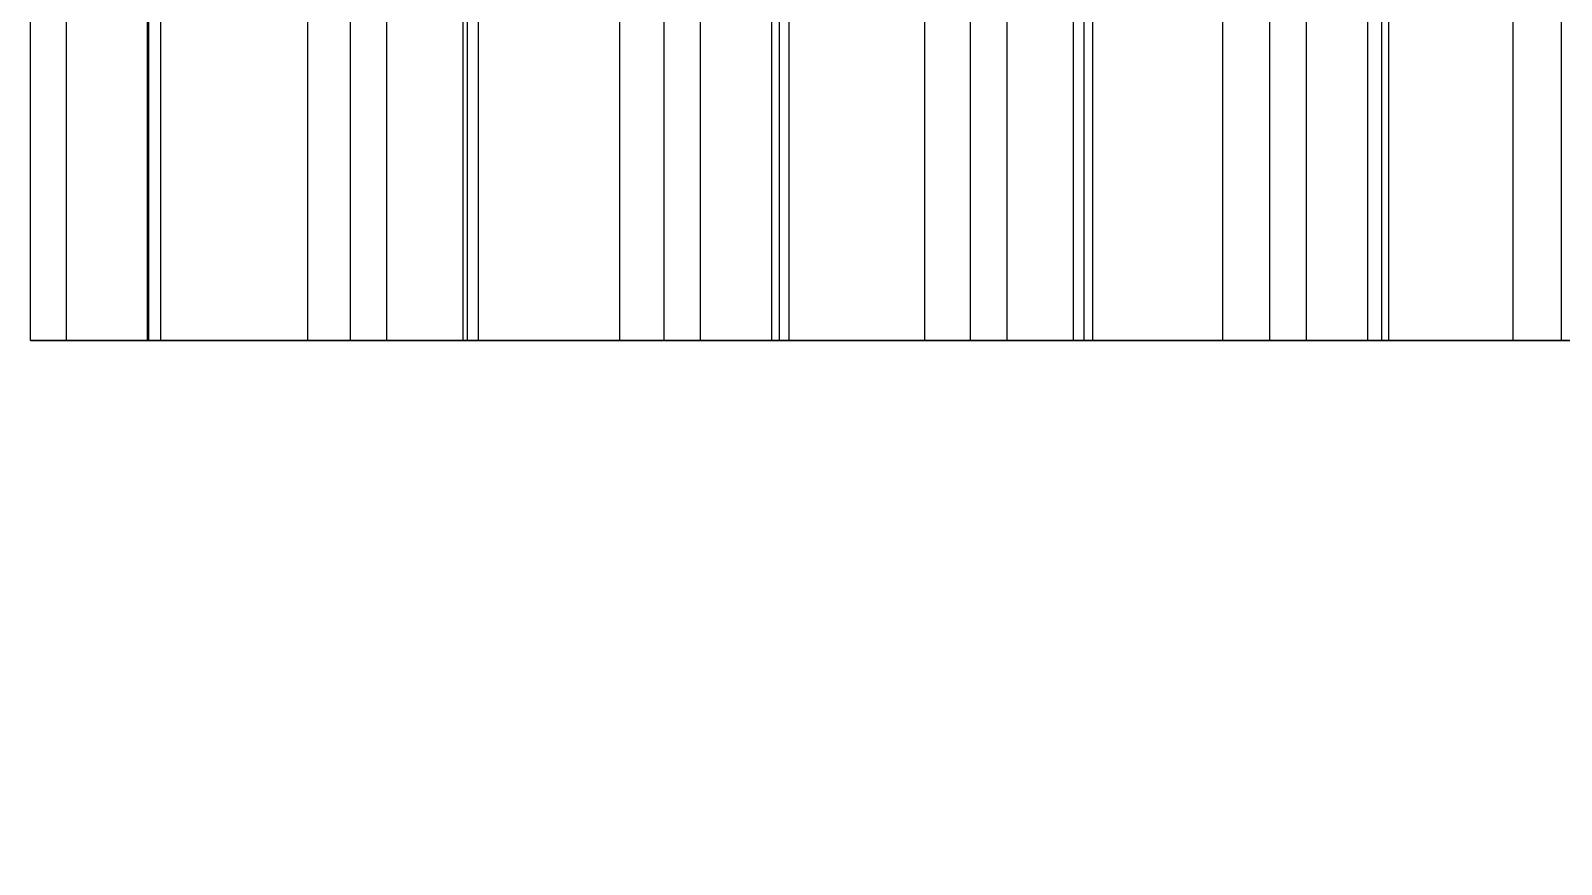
# Model space of a CAD drawing. Extents: x -60 to 60, y 140 to 264.
# Drawn here: x 27.24 to 35.5, y 191.67 to 196.17 of the extents above; entities that cross this region are included whole.
import ezdxf

# ---------------------------------------------------------------- set-up
doc = ezdxf.new("R2010")
doc.units = 0
doc.layers.add('Cut051011', color=7, linetype='CONTINUOUS')

msp = doc.modelspace()

# ---------------------------------------------------------------- linework, layer by layer
at = {"layer": 'Cut051011'}
for p, q in [((27.238, 194.5, 550.031), (27.238, 197.5, 550.031)), ((27.238, 194.5, 550.031), (27.238, 197.5, 550.031)), ((27.238, 194.5, 649.969), (27.238, 197.5, 649.969)), ((27.238, 194.5, 649.969), (27.238, 197.5, 649.969)), ((27.4319, 194.5, 549.987), (27.4319, 197.5, 549.987)), ((27.4319, 194.5, 549.987), (27.4319, 197.5, 549.987)), ((27.4319, 194.5, 650.013), (27.4319, 197.5, 650.013)), ((27.4319, 194.5, 650.013), (27.4319, 197.5, 650.013)), ((27.8697, 194.5, 550.73), (27.8697, 197.5, 550.73)), ((27.8697, 194.5, 550.73), (27.8697, 197.5, 550.73)), ((27.8697, 194.5, 649.27), (27.8697, 197.5, 649.27)), ((27.8697, 194.5, 649.27), (27.8697, 197.5, 649.27)), ((27.8763, 194.5, 550.234), (27.8763, 197.5, 550.234)), ((27.8763, 194.5, 550.234), (27.8763, 197.5, 550.234)), ((27.8763, 194.5, 649.766), (27.8763, 197.5, 649.766)), ((27.8763, 194.5, 649.766), (27.8763, 197.5, 649.766)), ((27.9418, 194.5, 550.422), (27.9418, 197.5, 550.422)), ((27.9418, 194.5, 550.422), (27.9418, 197.5, 550.422)), ((27.9418, 194.5, 649.578), (27.9418, 197.5, 649.578)), ((27.9418, 194.5, 649.578), (27.9418, 197.5, 649.578)), ((28.7338, 194.5, 551.229), (28.7338, 197.5, 551.229)), ((28.7338, 194.5, 551.229), (28.7338, 197.5, 551.229)), ((28.7338, 194.5, 648.771), (28.7338, 197.5, 648.771)), ((28.7338, 194.5, 648.771), (28.7338, 197.5, 648.771)), ((28.9653, 194.5, 551.012), (28.9653, 197.5, 551.012)), ((28.9653, 194.5, 551.012), (28.9653, 197.5, 551.012)), ((28.9653, 194.5, 648.988), (28.9653, 197.5, 648.988)), ((28.9653, 194.5, 648.988), (28.9653, 197.5, 648.988)), ((29.1606, 194.5, 550.975), (29.1606, 197.5, 550.975)), ((29.1606, 194.5, 550.975), (29.1606, 197.5, 550.975)), ((29.1606, 194.5, 649.025), (29.1606, 197.5, 649.025)), ((29.1606, 194.5, 649.025), (29.1606, 197.5, 649.025)), ((29.5723, 194.5, 551.733), (29.5723, 197.5, 551.733)), ((29.5723, 194.5, 551.733), (29.5723, 197.5, 551.733)), ((29.5723, 194.5, 648.267), (29.5723, 197.5, 648.267)), ((29.5723, 194.5, 648.267), (29.5723, 197.5, 648.267)), ((29.5962, 194.5, 551.237), (29.5962, 197.5, 551.237)), ((29.5962, 194.5, 551.237), (29.5962, 197.5, 551.237)), ((29.5962, 194.5, 648.763), (29.5962, 197.5, 648.763)), ((29.5962, 194.5, 648.763), (29.5962, 197.5, 648.763)), ((29.6551, 194.5, 551.427), (29.6551, 197.5, 551.427)), ((29.6551, 194.5, 551.427), (29.6551, 197.5, 551.427)), ((29.6551, 194.5, 648.573), (29.6551, 197.5, 648.573)), ((29.6551, 194.5, 648.573), (29.6551, 197.5, 648.573)), ((30.4184, 194.5, 552.262), (30.4184, 197.5, 552.262)), ((30.4184, 194.5, 552.262), (30.4184, 197.5, 552.262)), ((30.4184, 194.5, 647.738), (30.4184, 197.5, 647.738)), ((30.4184, 194.5, 647.738), (30.4184, 197.5, 647.738)), ((30.6573, 194.5, 552.053), (30.6573, 197.5, 552.053)), ((30.6573, 194.5, 552.053), (30.6573, 197.5, 552.053)), ((30.6573, 194.5, 647.947), (30.6573, 197.5, 647.947)), ((30.6573, 194.5, 647.947), (30.6573, 197.5, 647.947)), ((30.8538, 194.5, 552.023), (30.8538, 197.5, 552.023)), ((30.8538, 194.5, 552.023), (30.8538, 197.5, 552.023)), ((30.8538, 194.5, 647.977), (30.8538, 197.5, 647.977)), ((30.8538, 194.5, 647.977), (30.8538, 197.5, 647.977)), ((31.2387, 194.5, 552.795), (31.2387, 197.5, 552.795)), ((31.2387, 194.5, 552.795), (31.2387, 197.5, 552.795)), ((31.2387, 194.5, 647.205), (31.2387, 197.5, 647.205)), ((31.2387, 194.5, 647.205), (31.2387, 197.5, 647.205)), ((31.2799, 194.5, 552.3), (31.2799, 197.5, 552.3)), ((31.2799, 194.5, 552.3), (31.2799, 197.5, 552.3)), ((31.2799, 194.5, 647.7), (31.2799, 197.5, 647.7)), ((31.2799, 194.5, 647.7), (31.2799, 197.5, 647.7)), ((31.3322, 194.5, 552.491), (31.3322, 197.5, 552.491)), ((31.3322, 194.5, 552.491), (31.3322, 197.5, 552.491)), ((31.3322, 194.5, 647.509), (31.3322, 197.5, 647.509)), ((31.3322, 194.5, 647.509), (31.3322, 197.5, 647.509)), ((32.0659, 194.5, 553.352), (32.0659, 197.5, 553.352)), ((32.0659, 194.5, 553.352), (32.0659, 197.5, 553.352)), ((32.0659, 194.5, 646.648), (32.0659, 197.5, 646.648)), ((32.0659, 194.5, 646.648), (32.0659, 197.5, 646.648)), ((32.312, 194.5, 553.152), (32.312, 197.5, 553.152)), ((32.312, 194.5, 553.152), (32.312, 197.5, 553.152)), ((32.312, 194.5, 646.848), (32.312, 197.5, 646.848)), ((32.312, 194.5, 646.848), (32.312, 197.5, 646.848)), ((32.5094, 194.5, 553.129), (32.5094, 197.5, 553.129)), ((32.5094, 194.5, 553.129), (32.5094, 197.5, 553.129)), ((32.5094, 194.5, 646.871), (32.5094, 197.5, 646.871)), ((32.5094, 194.5, 646.871), (32.5094, 197.5, 646.871)), ((32.8671, 194.5, 553.914), (32.8671, 197.5, 553.914)), ((32.8671, 194.5, 553.914), (32.8671, 197.5, 553.914)), ((32.8671, 194.5, 646.086), (32.8671, 197.5, 646.086)), ((32.8671, 194.5, 646.086), (32.8671, 197.5, 646.086)), ((32.9256, 194.5, 553.42), (32.9256, 197.5, 553.42)), ((32.9256, 194.5, 553.42), (32.9256, 197.5, 553.42)), ((32.9256, 194.5, 646.58), (32.9256, 197.5, 646.58)), ((32.9256, 194.5, 646.58), (32.9256, 197.5, 646.58)), ((32.9711, 194.5, 553.614), (32.9711, 197.5, 553.614)), ((32.9711, 194.5, 553.614), (32.9711, 197.5, 553.614)), ((32.9711, 194.5, 646.386), (32.9711, 197.5, 646.386)), ((32.9711, 194.5, 646.386), (32.9711, 197.5, 646.386)), ((33.6743, 194.5, 554.5), (33.6743, 197.5, 554.5)), ((33.6743, 194.5, 554.5), (33.6743, 197.5, 554.5)), ((33.6743, 194.5, 645.5), (33.6743, 197.5, 645.5)), ((33.6743, 194.5, 645.5), (33.6743, 197.5, 645.5)), ((33.9272, 194.5, 554.308), (33.9272, 197.5, 554.308)), ((33.9272, 194.5, 554.308), (33.9272, 197.5, 554.308)), ((33.9272, 194.5, 645.692), (33.9272, 197.5, 645.692)), ((33.9272, 194.5, 645.692), (33.9272, 197.5, 645.692)), ((34.1254, 194.5, 554.292), (34.1254, 197.5, 554.292)), ((34.1254, 194.5, 554.292), (34.1254, 197.5, 554.292)), ((34.1254, 194.5, 645.708), (34.1254, 197.5, 645.708)), ((34.1254, 194.5, 645.708), (34.1254, 197.5, 645.708)), ((34.4555, 194.5, 555.089), (34.4555, 197.5, 555.089)), ((34.4555, 194.5, 555.089), (34.4555, 197.5, 555.089)), ((34.4555, 194.5, 644.911), (34.4555, 197.5, 644.911)), ((34.4555, 194.5, 644.911), (34.4555, 197.5, 644.911)), ((34.5312, 194.5, 554.598), (34.5312, 197.5, 554.598)), ((34.5312, 194.5, 554.598), (34.5312, 197.5, 554.598)), ((34.5312, 194.5, 645.402), (34.5312, 197.5, 645.402)), ((34.5312, 194.5, 645.402), (34.5312, 197.5, 645.402)), ((34.5699, 194.5, 554.793), (34.5699, 197.5, 554.793)), ((34.5699, 194.5, 554.793), (34.5699, 197.5, 554.793)), ((34.5699, 194.5, 645.207), (34.5699, 197.5, 645.207)), ((34.5699, 194.5, 645.207), (34.5699, 197.5, 645.207)), ((35.2418, 194.5, 555.703), (35.2418, 197.5, 555.703)), ((35.2418, 194.5, 555.703), (35.2418, 197.5, 555.703)), ((35.2418, 194.5, 644.297), (35.2418, 197.5, 644.297)), ((35.2418, 194.5, 644.297), (35.2418, 197.5, 644.297)), ((35.5012, 194.5, 555.52), (35.5012, 197.5, 555.52)), ((35.5012, 194.5, 555.52), (35.5012, 197.5, 555.52)), ((35.5012, 194.5, 644.48), (35.5012, 197.5, 644.48)), ((35.5012, 194.5, 644.48), (35.5012, 197.5, 644.48))]:
    msp.add_line(p, q, dxfattribs=at)
for centre in [(0, 203.5), (0, 203.5), (0, 200.5), (0, 200.5)]:
    msp.add_circle(centre, 60, dxfattribs=at)
for points, degree, knots in [([(27.4319, 194.5, 549.987), (27.3856, 194.5, 549.961), (27.3267, 194.5, 549.973), (27.2686, 194.5, 549.988), (27.238, 194.5, 550.031)], 2, [0, 0, 0, 0.724386, 0.724386, 1.44877, 1.44877, 1.44877]), ([(27.238, 194.5, 649.969), (27.2686, 194.5, 650.012), (27.3267, 194.5, 650.027), (27.3856, 194.5, 650.039), (27.4319, 194.5, 650.013)], 2, [0, 0, 0, 0.724386, 0.724386, 1.44877, 1.44877, 1.44877]), ([(27.4319, 194.5, 549.987), (27.3856, 194.5, 549.961), (27.3267, 194.5, 549.973), (27.2686, 194.5, 549.988), (27.238, 194.5, 550.031)], 2, [0, 0, 0, 0.724386, 0.724386, 1.44877, 1.44877, 1.44877]), ([(27.238, 194.5, 649.969), (27.2686, 194.5, 650.012), (27.3267, 194.5, 650.027), (27.3856, 194.5, 650.039), (27.4319, 194.5, 650.013)], 2, [0, 0, 0, 0.724386, 0.724386, 1.44877, 1.44877, 1.44877]), ([(28.7338, 194.5, 551.229), (28.6653, 194.5, 551.276), (28.5744, 194.5, 551.314), (28.4689, 194.5, 551.322), (28.3642, 194.5, 551.332), (28.2461, 194.5, 551.308), (28.1459, 194.5, 551.25), (28.0451, 194.5, 551.192), (27.9659, 194.5, 551.102), (27.9216, 194.5, 551.006), (27.8763, 194.5, 550.911), (27.8638, 194.5, 550.813), (27.8697, 194.5, 550.73)], 3, [0, 0, 0, 0, 0.558599, 0.558599, 0.558599, 1.1172, 1.1172, 1.1172, 1.6758, 1.6758, 1.6758, 2.2344, 2.2344, 2.2344, 2.2344]), ([(27.8697, 194.5, 649.27), (27.8638, 194.5, 649.187), (27.8763, 194.5, 649.089), (27.9216, 194.5, 648.994), (27.9659, 194.5, 648.898), (28.0451, 194.5, 648.808), (28.1459, 194.5, 648.75), (28.2461, 194.5, 648.692), (28.3642, 194.5, 648.668), (28.4689, 194.5, 648.678), (28.5744, 194.5, 648.686), (28.6653, 194.5, 648.724), (28.7338, 194.5, 648.771)], 3, [0, 0, 0, 0, 0.558599, 0.558599, 0.558599, 1.1172, 1.1172, 1.1172, 1.6758, 1.6758, 1.6758, 2.2344, 2.2344, 2.2344, 2.2344]), ([(28.7338, 194.5, 551.229), (28.6653, 194.5, 551.276), (28.5744, 194.5, 551.314), (28.4689, 194.5, 551.322), (28.3642, 194.5, 551.332), (28.2461, 194.5, 551.308), (28.1459, 194.5, 551.25), (28.0451, 194.5, 551.192), (27.9659, 194.5, 551.102), (27.9216, 194.5, 551.006), (27.8763, 194.5, 550.911), (27.8638, 194.5, 550.813), (27.8697, 194.5, 550.73)], 3, [0, 0, 0, 0, 0.558599, 0.558599, 0.558599, 1.1172, 1.1172, 1.1172, 1.6758, 1.6758, 1.6758, 2.2344, 2.2344, 2.2344, 2.2344]), ([(27.8697, 194.5, 649.27), (27.8638, 194.5, 649.187), (27.8763, 194.5, 649.089), (27.9216, 194.5, 648.994), (27.9659, 194.5, 648.898), (28.0451, 194.5, 648.808), (28.1459, 194.5, 648.75), (28.2461, 194.5, 648.692), (28.3642, 194.5, 648.668), (28.4689, 194.5, 648.678), (28.5744, 194.5, 648.686), (28.6653, 194.5, 648.724), (28.7338, 194.5, 648.771)], 3, [0, 0, 0, 0, 0.558599, 0.558599, 0.558599, 1.1172, 1.1172, 1.1172, 1.6758, 1.6758, 1.6758, 2.2344, 2.2344, 2.2344, 2.2344]), ([(27.9418, 194.5, 550.422), (27.9625, 194.5, 550.373), (27.9447, 194.5, 550.315), (27.923, 194.5, 550.259), (27.8763, 194.5, 550.234)], 2, [0, 0, 0, 0.724386, 0.724386, 1.44877, 1.44877, 1.44877]), ([(27.8763, 194.5, 649.766), (27.923, 194.5, 649.741), (27.9447, 194.5, 649.685), (27.9625, 194.5, 649.627), (27.9418, 194.5, 649.578)], 2, [0, 0, 0, 0.724386, 0.724386, 1.44877, 1.44877, 1.44877]), ([(27.9418, 194.5, 550.422), (27.9625, 194.5, 550.373), (27.9447, 194.5, 550.315), (27.923, 194.5, 550.259), (27.8763, 194.5, 550.234)], 2, [0, 0, 0, 0.724386, 0.724386, 1.44877, 1.44877, 1.44877]), ([(27.8763, 194.5, 649.766), (27.923, 194.5, 649.741), (27.9447, 194.5, 649.685), (27.9625, 194.5, 649.627), (27.9418, 194.5, 649.578)], 2, [0, 0, 0, 0.724386, 0.724386, 1.44877, 1.44877, 1.44877]), ([(29.1606, 194.5, 550.975), (29.1152, 194.5, 550.948), (29.0559, 194.5, 550.957), (28.9974, 194.5, 550.97), (28.9653, 194.5, 551.012)], 2, [0, 0, 0, 0.724386, 0.724386, 1.44877, 1.44877, 1.44877]), ([(28.9653, 194.5, 648.988), (28.9974, 194.5, 649.03), (29.0559, 194.5, 649.043), (29.1152, 194.5, 649.052), (29.1606, 194.5, 649.025)], 2, [0, 0, 0, 0.724386, 0.724386, 1.44877, 1.44877, 1.44877]), ([(29.1606, 194.5, 550.975), (29.1152, 194.5, 550.948), (29.0559, 194.5, 550.957), (28.9974, 194.5, 550.97), (28.9653, 194.5, 551.012)], 2, [0, 0, 0, 0.724386, 0.724386, 1.44877, 1.44877, 1.44877]), ([(28.9653, 194.5, 648.988), (28.9974, 194.5, 649.03), (29.0559, 194.5, 649.043), (29.1152, 194.5, 649.052), (29.1606, 194.5, 649.025)], 2, [0, 0, 0, 0.724386, 0.724386, 1.44877, 1.44877, 1.44877]), ([(30.4184, 194.5, 552.262), (30.3483, 194.5, 552.306), (30.2561, 194.5, 552.341), (30.1504, 194.5, 552.346), (30.0454, 194.5, 552.351), (29.9282, 194.5, 552.324), (29.8301, 194.5, 552.262), (29.7314, 194.5, 552.201), (29.6554, 194.5, 552.107), (29.6144, 194.5, 552.011), (29.5725, 194.5, 551.913), (29.5634, 194.5, 551.815), (29.5723, 194.5, 551.733)], 3, [0, 0, 0, 0, 0.558599, 0.558599, 0.558599, 1.1172, 1.1172, 1.1172, 1.6758, 1.6758, 1.6758, 2.2344, 2.2344, 2.2344, 2.2344]), ([(29.5723, 194.5, 648.267), (29.5634, 194.5, 648.185), (29.5725, 194.5, 648.087), (29.6144, 194.5, 647.989), (29.6554, 194.5, 647.893), (29.7314, 194.5, 647.799), (29.8301, 194.5, 647.738), (29.9282, 194.5, 647.676), (30.0454, 194.5, 647.649), (30.1504, 194.5, 647.654), (30.2561, 194.5, 647.659), (30.3483, 194.5, 647.694), (30.4184, 194.5, 647.738)], 3, [0, 0, 0, 0, 0.558599, 0.558599, 0.558599, 1.1172, 1.1172, 1.1172, 1.6758, 1.6758, 1.6758, 2.2344, 2.2344, 2.2344, 2.2344]), ([(30.4184, 194.5, 552.262), (30.3483, 194.5, 552.306), (30.2561, 194.5, 552.341), (30.1504, 194.5, 552.346), (30.0454, 194.5, 552.351), (29.9282, 194.5, 552.324), (29.8301, 194.5, 552.262), (29.7314, 194.5, 552.201), (29.6554, 194.5, 552.107), (29.6144, 194.5, 552.011), (29.5725, 194.5, 551.913), (29.5634, 194.5, 551.815), (29.5723, 194.5, 551.733)], 3, [0, 0, 0, 0, 0.558599, 0.558599, 0.558599, 1.1172, 1.1172, 1.1172, 1.6758, 1.6758, 1.6758, 2.2344, 2.2344, 2.2344, 2.2344]), ([(29.5723, 194.5, 648.267), (29.5634, 194.5, 648.185), (29.5725, 194.5, 648.087), (29.6144, 194.5, 647.989), (29.6554, 194.5, 647.893), (29.7314, 194.5, 647.799), (29.8301, 194.5, 647.738), (29.9282, 194.5, 647.676), (30.0454, 194.5, 647.649), (30.1504, 194.5, 647.654), (30.2561, 194.5, 647.659), (30.3483, 194.5, 647.694), (30.4184, 194.5, 647.738)], 3, [0, 0, 0, 0, 0.558599, 0.558599, 0.558599, 1.1172, 1.1172, 1.1172, 1.6758, 1.6758, 1.6758, 2.2344, 2.2344, 2.2344, 2.2344]), ([(29.6551, 194.5, 551.427), (29.6774, 194.5, 551.379), (29.6616, 194.5, 551.321), (29.6419, 194.5, 551.264), (29.5962, 194.5, 551.237)], 2, [0, 0, 0, 0.724386, 0.724386, 1.44877, 1.44877, 1.44877]), ([(29.5962, 194.5, 648.763), (29.6419, 194.5, 648.736), (29.6616, 194.5, 648.679), (29.6774, 194.5, 648.621), (29.6551, 194.5, 648.573)], 2, [0, 0, 0, 0.724386, 0.724386, 1.44877, 1.44877, 1.44877]), ([(29.6551, 194.5, 551.427), (29.6774, 194.5, 551.379), (29.6616, 194.5, 551.321), (29.6419, 194.5, 551.264), (29.5962, 194.5, 551.237)], 2, [0, 0, 0, 0.724386, 0.724386, 1.44877, 1.44877, 1.44877]), ([(29.5962, 194.5, 648.763), (29.6419, 194.5, 648.736), (29.6616, 194.5, 648.679), (29.6774, 194.5, 648.621), (29.6551, 194.5, 648.573)], 2, [0, 0, 0, 0.724386, 0.724386, 1.44877, 1.44877, 1.44877]), ([(30.8538, 194.5, 552.023), (30.8094, 194.5, 551.994), (30.7498, 194.5, 552.001), (30.6909, 194.5, 552.012), (30.6573, 194.5, 552.053)], 2, [0, 0, 0, 0.724386, 0.724386, 1.44877, 1.44877, 1.44877]), ([(30.6573, 194.5, 647.947), (30.6909, 194.5, 647.988), (30.7498, 194.5, 647.999), (30.8094, 194.5, 648.006), (30.8538, 194.5, 647.977)], 2, [0, 0, 0, 0.724386, 0.724386, 1.44877, 1.44877, 1.44877]), ([(30.8538, 194.5, 552.023), (30.8094, 194.5, 551.994), (30.7498, 194.5, 552.001), (30.6909, 194.5, 552.012), (30.6573, 194.5, 552.053)], 2, [0, 0, 0, 0.724386, 0.724386, 1.44877, 1.44877, 1.44877]), ([(30.6573, 194.5, 647.947), (30.6909, 194.5, 647.988), (30.7498, 194.5, 647.999), (30.8094, 194.5, 648.006), (30.8538, 194.5, 647.977)], 2, [0, 0, 0, 0.724386, 0.724386, 1.44877, 1.44877, 1.44877]), ([(32.0659, 194.5, 553.352), (31.9943, 194.5, 553.394), (31.901, 194.5, 553.426), (31.7952, 194.5, 553.427), (31.69, 194.5, 553.429), (31.5739, 194.5, 553.397), (31.478, 194.5, 553.332), (31.3814, 194.5, 553.268), (31.3088, 194.5, 553.172), (31.2712, 194.5, 553.073), (31.2327, 194.5, 552.975), (31.227, 194.5, 552.876), (31.2387, 194.5, 552.795)], 3, [0, 0, 0, 0, 0.558599, 0.558599, 0.558599, 1.1172, 1.1172, 1.1172, 1.6758, 1.6758, 1.6758, 2.2344, 2.2344, 2.2344, 2.2344]), ([(31.2387, 194.5, 647.205), (31.227, 194.5, 647.124), (31.2327, 194.5, 647.025), (31.2712, 194.5, 646.927), (31.3088, 194.5, 646.828), (31.3814, 194.5, 646.732), (31.478, 194.5, 646.668), (31.5739, 194.5, 646.603), (31.69, 194.5, 646.571), (31.7952, 194.5, 646.573), (31.901, 194.5, 646.574), (31.9943, 194.5, 646.606), (32.0659, 194.5, 646.648)], 3, [0, 0, 0, 0, 0.558599, 0.558599, 0.558599, 1.1172, 1.1172, 1.1172, 1.6758, 1.6758, 1.6758, 2.2344, 2.2344, 2.2344, 2.2344]), ([(32.0659, 194.5, 553.352), (31.9943, 194.5, 553.394), (31.901, 194.5, 553.426), (31.7952, 194.5, 553.427), (31.69, 194.5, 553.429), (31.5739, 194.5, 553.397), (31.478, 194.5, 553.332), (31.3814, 194.5, 553.268), (31.3088, 194.5, 553.172), (31.2712, 194.5, 553.073), (31.2327, 194.5, 552.975), (31.227, 194.5, 552.876), (31.2387, 194.5, 552.795)], 3, [0, 0, 0, 0, 0.558599, 0.558599, 0.558599, 1.1172, 1.1172, 1.1172, 1.6758, 1.6758, 1.6758, 2.2344, 2.2344, 2.2344, 2.2344]), ([(31.2387, 194.5, 647.205), (31.227, 194.5, 647.124), (31.2327, 194.5, 647.025), (31.2712, 194.5, 646.927), (31.3088, 194.5, 646.828), (31.3814, 194.5, 646.732), (31.478, 194.5, 646.668), (31.5739, 194.5, 646.603), (31.69, 194.5, 646.571), (31.7952, 194.5, 646.573), (31.901, 194.5, 646.574), (31.9943, 194.5, 646.606), (32.0659, 194.5, 646.648)], 3, [0, 0, 0, 0, 0.558599, 0.558599, 0.558599, 1.1172, 1.1172, 1.1172, 1.6758, 1.6758, 1.6758, 2.2344, 2.2344, 2.2344, 2.2344]), ([(31.3322, 194.5, 552.491), (31.3562, 194.5, 552.444), (31.3424, 194.5, 552.386), (31.3247, 194.5, 552.328), (31.2799, 194.5, 552.3)], 2, [0, 0, 0, 0.724386, 0.724386, 1.44877, 1.44877, 1.44877]), ([(31.2799, 194.5, 647.7), (31.3247, 194.5, 647.672), (31.3424, 194.5, 647.614), (31.3562, 194.5, 647.556), (31.3322, 194.5, 647.509)], 2, [0, 0, 0, 0.724386, 0.724386, 1.44877, 1.44877, 1.44877]), ([(31.3322, 194.5, 552.491), (31.3562, 194.5, 552.444), (31.3424, 194.5, 552.386), (31.3247, 194.5, 552.328), (31.2799, 194.5, 552.3)], 2, [0, 0, 0, 0.724386, 0.724386, 1.44877, 1.44877, 1.44877]), ([(31.2799, 194.5, 647.7), (31.3247, 194.5, 647.672), (31.3424, 194.5, 647.614), (31.3562, 194.5, 647.556), (31.3322, 194.5, 647.509)], 2, [0, 0, 0, 0.724386, 0.724386, 1.44877, 1.44877, 1.44877]), ([(32.5094, 194.5, 553.129), (32.466, 194.5, 553.098), (32.4062, 194.5, 553.103), (32.3469, 194.5, 553.112), (32.312, 194.5, 553.152)], 2, [0, 0, 0, 0.724386, 0.724386, 1.44877, 1.44877, 1.44877]), ([(32.312, 194.5, 646.848), (32.3469, 194.5, 646.888), (32.4062, 194.5, 646.897), (32.466, 194.5, 646.902), (32.5094, 194.5, 646.871)], 2, [0, 0, 0, 0.724386, 0.724386, 1.44877, 1.44877, 1.44877]), ([(32.5094, 194.5, 553.129), (32.466, 194.5, 553.098), (32.4062, 194.5, 553.103), (32.3469, 194.5, 553.112), (32.312, 194.5, 553.152)], 2, [0, 0, 0, 0.724386, 0.724386, 1.44877, 1.44877, 1.44877]), ([(32.312, 194.5, 646.848), (32.3469, 194.5, 646.888), (32.4062, 194.5, 646.897), (32.466, 194.5, 646.902), (32.5094, 194.5, 646.871)], 2, [0, 0, 0, 0.724386, 0.724386, 1.44877, 1.44877, 1.44877]), ([(33.6743, 194.5, 554.5), (33.6014, 194.5, 554.539), (33.507, 194.5, 554.567), (33.4012, 194.5, 554.565), (33.296, 194.5, 554.563), (33.181, 194.5, 554.528), (33.0875, 194.5, 554.459), (32.9933, 194.5, 554.391), (32.924, 194.5, 554.293), (32.8899, 194.5, 554.193), (32.8549, 194.5, 554.094), (32.8526, 194.5, 553.995), (32.8671, 194.5, 553.914)], 3, [0, 0, 0, 0, 0.558599, 0.558599, 0.558599, 1.1172, 1.1172, 1.1172, 1.6758, 1.6758, 1.6758, 2.2344, 2.2344, 2.2344, 2.2344]), ([(32.8671, 194.5, 646.086), (32.8526, 194.5, 646.005), (32.8549, 194.5, 645.906), (32.8899, 194.5, 645.807), (32.924, 194.5, 645.707), (32.9933, 194.5, 645.609), (33.0875, 194.5, 645.541), (33.181, 194.5, 645.472), (33.296, 194.5, 645.437), (33.4012, 194.5, 645.435), (33.507, 194.5, 645.433), (33.6014, 194.5, 645.461), (33.6743, 194.5, 645.5)], 3, [0, 0, 0, 0, 0.558599, 0.558599, 0.558599, 1.1172, 1.1172, 1.1172, 1.6758, 1.6758, 1.6758, 2.2344, 2.2344, 2.2344, 2.2344]), ([(33.6743, 194.5, 554.5), (33.6014, 194.5, 554.539), (33.507, 194.5, 554.567), (33.4012, 194.5, 554.565), (33.296, 194.5, 554.563), (33.181, 194.5, 554.528), (33.0875, 194.5, 554.459), (32.9933, 194.5, 554.391), (32.924, 194.5, 554.293), (32.8899, 194.5, 554.193), (32.8549, 194.5, 554.094), (32.8526, 194.5, 553.995), (32.8671, 194.5, 553.914)], 3, [0, 0, 0, 0, 0.558599, 0.558599, 0.558599, 1.1172, 1.1172, 1.1172, 1.6758, 1.6758, 1.6758, 2.2344, 2.2344, 2.2344, 2.2344]), ([(32.8671, 194.5, 646.086), (32.8526, 194.5, 646.005), (32.8549, 194.5, 645.906), (32.8899, 194.5, 645.807), (32.924, 194.5, 645.707), (32.9933, 194.5, 645.609), (33.0875, 194.5, 645.541), (33.181, 194.5, 645.472), (33.296, 194.5, 645.437), (33.4012, 194.5, 645.435), (33.507, 194.5, 645.433), (33.6014, 194.5, 645.461), (33.6743, 194.5, 645.5)], 3, [0, 0, 0, 0, 0.558599, 0.558599, 0.558599, 1.1172, 1.1172, 1.1172, 1.6758, 1.6758, 1.6758, 2.2344, 2.2344, 2.2344, 2.2344]), ([(32.9711, 194.5, 553.614), (32.9968, 194.5, 553.567), (32.985, 194.5, 553.508), (32.9693, 194.5, 553.451), (32.9256, 194.5, 553.42)], 2, [0, 0, 0, 0.724386, 0.724386, 1.44877, 1.44877, 1.44877]), ([(32.9256, 194.5, 646.58), (32.9693, 194.5, 646.549), (32.985, 194.5, 646.492), (32.9968, 194.5, 646.433), (32.9711, 194.5, 646.386)], 2, [0, 0, 0, 0.724386, 0.724386, 1.44877, 1.44877, 1.44877]), ([(32.9711, 194.5, 553.614), (32.9968, 194.5, 553.567), (32.985, 194.5, 553.508), (32.9693, 194.5, 553.451), (32.9256, 194.5, 553.42)], 2, [0, 0, 0, 0.724386, 0.724386, 1.44877, 1.44877, 1.44877]), ([(32.9256, 194.5, 646.58), (32.9693, 194.5, 646.549), (32.985, 194.5, 646.492), (32.9968, 194.5, 646.433), (32.9711, 194.5, 646.386)], 2, [0, 0, 0, 0.724386, 0.724386, 1.44877, 1.44877, 1.44877]), ([(35.2418, 194.5, 555.703), (35.1675, 194.5, 555.739), (35.0721, 194.5, 555.764), (34.9665, 194.5, 555.758), (34.8615, 194.5, 555.753), (34.7478, 194.5, 555.713), (34.6567, 194.5, 555.641), (34.5649, 194.5, 555.57), (34.4991, 194.5, 555.47), (34.4685, 194.5, 555.369), (34.437, 194.5, 555.268), (34.4381, 194.5, 555.17), (34.4555, 194.5, 555.089)], 3, [0, 0, 0, 0, 0.558599, 0.558599, 0.558599, 1.1172, 1.1172, 1.1172, 1.6758, 1.6758, 1.6758, 2.2344, 2.2344, 2.2344, 2.2344]), ([(34.4555, 194.5, 644.911), (34.4381, 194.5, 644.83), (34.437, 194.5, 644.732), (34.4685, 194.5, 644.631), (34.4991, 194.5, 644.53), (34.5649, 194.5, 644.43), (34.6567, 194.5, 644.359), (34.7478, 194.5, 644.287), (34.8615, 194.5, 644.247), (34.9665, 194.5, 644.242), (35.0721, 194.5, 644.236), (35.1675, 194.5, 644.261), (35.2418, 194.5, 644.297)], 3, [0, 0, 0, 0, 0.558599, 0.558599, 0.558599, 1.1172, 1.1172, 1.1172, 1.6758, 1.6758, 1.6758, 2.2344, 2.2344, 2.2344, 2.2344]), ([(35.2418, 194.5, 555.703), (35.1675, 194.5, 555.739), (35.0721, 194.5, 555.764), (34.9665, 194.5, 555.758), (34.8615, 194.5, 555.753), (34.7478, 194.5, 555.713), (34.6567, 194.5, 555.641), (34.5649, 194.5, 555.57), (34.4991, 194.5, 555.47), (34.4685, 194.5, 555.369), (34.437, 194.5, 555.268), (34.4381, 194.5, 555.17), (34.4555, 194.5, 555.089)], 3, [0, 0, 0, 0, 0.558599, 0.558599, 0.558599, 1.1172, 1.1172, 1.1172, 1.6758, 1.6758, 1.6758, 2.2344, 2.2344, 2.2344, 2.2344]), ([(34.4555, 194.5, 644.911), (34.4381, 194.5, 644.83), (34.437, 194.5, 644.732), (34.4685, 194.5, 644.631), (34.4991, 194.5, 644.53), (34.5649, 194.5, 644.43), (34.6567, 194.5, 644.359), (34.7478, 194.5, 644.287), (34.8615, 194.5, 644.247), (34.9665, 194.5, 644.242), (35.0721, 194.5, 644.236), (35.1675, 194.5, 644.261), (35.2418, 194.5, 644.297)], 3, [0, 0, 0, 0, 0.558599, 0.558599, 0.558599, 1.1172, 1.1172, 1.1172, 1.6758, 1.6758, 1.6758, 2.2344, 2.2344, 2.2344, 2.2344]), ([(34.5699, 194.5, 554.793), (34.5972, 194.5, 554.747), (34.5875, 194.5, 554.688), (34.5738, 194.5, 554.629), (34.5312, 194.5, 554.598)], 2, [0, 0, 0, 0.724386, 0.724386, 1.44877, 1.44877, 1.44877]), ([(34.5312, 194.5, 645.402), (34.5738, 194.5, 645.371), (34.5875, 194.5, 645.312), (34.5972, 194.5, 645.253), (34.5699, 194.5, 645.207)], 2, [0, 0, 0, 0.724386, 0.724386, 1.44877, 1.44877, 1.44877]), ([(34.5699, 194.5, 554.793), (34.5972, 194.5, 554.747), (34.5875, 194.5, 554.688), (34.5738, 194.5, 554.629), (34.5312, 194.5, 554.598)], 2, [0, 0, 0, 0.724386, 0.724386, 1.44877, 1.44877, 1.44877]), ([(34.5312, 194.5, 645.402), (34.5738, 194.5, 645.371), (34.5875, 194.5, 645.312), (34.5972, 194.5, 645.253), (34.5699, 194.5, 645.207)], 2, [0, 0, 0, 0.724386, 0.724386, 1.44877, 1.44877, 1.44877])]:
    msp.add_open_spline(points, degree=degree, knots=knots, dxfattribs=at)
for points, degree in [([(27.8763, 194.5, 550.234), (27.4319, 194.5, 549.987)], 1), ([(27.4319, 194.5, 650.013), (27.8763, 194.5, 649.766)], 1), ([(27.8763, 194.5, 550.234), (27.4319, 194.5, 549.987)], 1), ([(27.4319, 194.5, 650.013), (27.8763, 194.5, 649.766)], 1), ([(27.8697, 194.5, 550.73), (27.8812, 194.5, 550.57), (27.9418, 194.5, 550.422)], 2), ([(27.9418, 194.5, 649.578), (27.8812, 194.5, 649.43), (27.8697, 194.5, 649.27)], 2), ([(27.8697, 194.5, 550.73), (27.8812, 194.5, 550.57), (27.9418, 194.5, 550.422)], 2), ([(27.9418, 194.5, 649.578), (27.8812, 194.5, 649.43), (27.8697, 194.5, 649.27)], 2), ([(28.9653, 194.5, 551.012), (28.8669, 194.5, 551.139), (28.7338, 194.5, 551.229)], 2), ([(28.7338, 194.5, 648.771), (28.8669, 194.5, 648.861), (28.9653, 194.5, 648.988)], 2), ([(28.9653, 194.5, 551.012), (28.8669, 194.5, 551.139), (28.7338, 194.5, 551.229)], 2), ([(28.7338, 194.5, 648.771), (28.8669, 194.5, 648.861), (28.9653, 194.5, 648.988)], 2), ([(29.5962, 194.5, 551.237), (29.1606, 194.5, 550.975)], 1), ([(29.1606, 194.5, 649.025), (29.5962, 194.5, 648.763)], 1), ([(29.5962, 194.5, 551.237), (29.1606, 194.5, 550.975)], 1), ([(29.1606, 194.5, 649.025), (29.5962, 194.5, 648.763)], 1), ([(29.5723, 194.5, 551.733), (29.5893, 194.5, 551.573), (29.6551, 194.5, 551.427)], 2), ([(29.6551, 194.5, 648.573), (29.5893, 194.5, 648.427), (29.5723, 194.5, 648.267)], 2), ([(29.5723, 194.5, 551.733), (29.5893, 194.5, 551.573), (29.6551, 194.5, 551.427)], 2), ([(29.6551, 194.5, 648.573), (29.5893, 194.5, 648.427), (29.5723, 194.5, 648.267)], 2), ([(30.6573, 194.5, 552.053), (30.5545, 194.5, 552.177), (30.4184, 194.5, 552.262)], 2), ([(30.4184, 194.5, 647.738), (30.5545, 194.5, 647.823), (30.6573, 194.5, 647.947)], 2), ([(30.6573, 194.5, 552.053), (30.5545, 194.5, 552.177), (30.4184, 194.5, 552.262)], 2), ([(30.4184, 194.5, 647.738), (30.5545, 194.5, 647.823), (30.6573, 194.5, 647.947)], 2), ([(31.2799, 194.5, 552.3), (30.8538, 194.5, 552.023)], 1), ([(30.8538, 194.5, 647.977), (31.2799, 194.5, 647.7)], 1), ([(31.2799, 194.5, 552.3), (30.8538, 194.5, 552.023)], 1), ([(30.8538, 194.5, 647.977), (31.2799, 194.5, 647.7)], 1), ([(31.2387, 194.5, 552.795), (31.2613, 194.5, 552.636), (31.3322, 194.5, 552.491)], 2), ([(31.3322, 194.5, 647.509), (31.2613, 194.5, 647.364), (31.2387, 194.5, 647.205)], 2), ([(31.2387, 194.5, 552.795), (31.2613, 194.5, 552.636), (31.3322, 194.5, 552.491)], 2), ([(31.3322, 194.5, 647.509), (31.2613, 194.5, 647.364), (31.2387, 194.5, 647.205)], 2), ([(32.312, 194.5, 553.152), (32.2049, 194.5, 553.272), (32.0659, 194.5, 553.352)], 2), ([(32.0659, 194.5, 646.648), (32.2049, 194.5, 646.728), (32.312, 194.5, 646.848)], 2), ([(32.312, 194.5, 553.152), (32.2049, 194.5, 553.272), (32.0659, 194.5, 553.352)], 2), ([(32.0659, 194.5, 646.648), (32.2049, 194.5, 646.728), (32.312, 194.5, 646.848)], 2), ([(32.9256, 194.5, 553.42), (32.5094, 194.5, 553.129)], 1), ([(32.5094, 194.5, 646.871), (32.9256, 194.5, 646.58)], 1), ([(32.9256, 194.5, 553.42), (32.5094, 194.5, 553.129)], 1), ([(32.5094, 194.5, 646.871), (32.9256, 194.5, 646.58)], 1), ([(32.8671, 194.5, 553.914), (32.8952, 194.5, 553.755), (32.9711, 194.5, 553.614)], 2), ([(32.9711, 194.5, 646.386), (32.8952, 194.5, 646.245), (32.8671, 194.5, 646.086)], 2), ([(32.8671, 194.5, 553.914), (32.8952, 194.5, 553.755), (32.9711, 194.5, 553.614)], 2), ([(32.9711, 194.5, 646.386), (32.8952, 194.5, 646.245), (32.8671, 194.5, 646.086)], 2), ([(33.9272, 194.5, 554.308), (33.8161, 194.5, 554.424), (33.6743, 194.5, 554.5)], 2), ([(33.6743, 194.5, 645.5), (33.8161, 194.5, 645.576), (33.9272, 194.5, 645.692)], 2), ([(33.9272, 194.5, 554.308), (33.8161, 194.5, 554.424), (33.6743, 194.5, 554.5)], 2), ([(33.6743, 194.5, 645.5), (33.8161, 194.5, 645.576), (33.9272, 194.5, 645.692)], 2), ([(34.1254, 194.5, 554.292), (34.0733, 194.5, 554.247), (33.9711, 194.5, 554.255), (33.9272, 194.5, 554.308)], 3), ([(33.9272, 194.5, 645.692), (33.9711, 194.5, 645.745), (34.0733, 194.5, 645.753), (34.1254, 194.5, 645.708)], 3), ([(34.1254, 194.5, 554.292), (34.0733, 194.5, 554.247), (33.9711, 194.5, 554.255), (33.9272, 194.5, 554.308)], 3), ([(33.9272, 194.5, 645.692), (33.9711, 194.5, 645.745), (34.0733, 194.5, 645.753), (34.1254, 194.5, 645.708)], 3), ([(34.5312, 194.5, 554.598), (34.1254, 194.5, 554.292)], 1), ([(34.1254, 194.5, 645.708), (34.5312, 194.5, 645.402)], 1), ([(34.5312, 194.5, 554.598), (34.1254, 194.5, 554.292)], 1), ([(34.1254, 194.5, 645.708), (34.5312, 194.5, 645.402)], 1), ([(34.4555, 194.5, 555.089), (34.4891, 194.5, 554.932), (34.5699, 194.5, 554.793)], 2), ([(34.5699, 194.5, 645.207), (34.4891, 194.5, 645.068), (34.4555, 194.5, 644.911)], 2), ([(34.4555, 194.5, 555.089), (34.4891, 194.5, 554.932), (34.5699, 194.5, 554.793)], 2), ([(34.5699, 194.5, 645.207), (34.4891, 194.5, 645.068), (34.4555, 194.5, 644.911)], 2), ([(35.5012, 194.5, 555.52), (35.386, 194.5, 555.632), (35.2418, 194.5, 555.703)], 2), ([(35.2418, 194.5, 644.297), (35.386, 194.5, 644.368), (35.5012, 194.5, 644.48)], 2), ([(35.5012, 194.5, 555.52), (35.386, 194.5, 555.632), (35.2418, 194.5, 555.703)], 2), ([(35.2418, 194.5, 644.297), (35.386, 194.5, 644.368), (35.5012, 194.5, 644.48)], 2), ([(35.6998, 194.5, 555.511), (35.6493, 194.5, 555.464), (35.5469, 194.5, 555.469), (35.5012, 194.5, 555.52)], 3), ([(35.5012, 194.5, 644.48), (35.5469, 194.5, 644.531), (35.6493, 194.5, 644.536), (35.6998, 194.5, 644.489)], 3), ([(35.6998, 194.5, 555.511), (35.6493, 194.5, 555.464), (35.5469, 194.5, 555.469), (35.5012, 194.5, 555.52)], 3), ([(35.5012, 194.5, 644.48), (35.5469, 194.5, 644.531), (35.6493, 194.5, 644.536), (35.6998, 194.5, 644.489)], 3)]:
    msp.add_open_spline(points, degree=degree, dxfattribs=at)

doc.saveas('drawing.dxf')
